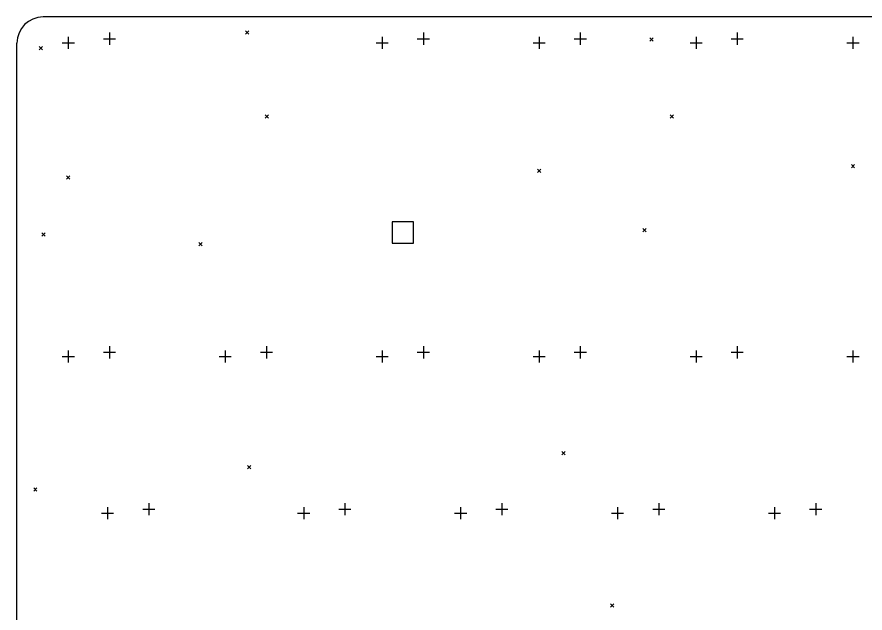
# Model space of a CAD drawing. Extents: x 0.3 to 17.4, y -6.1 to -0.5.
# Drawn here: x 0.406 to 4.459, y -3.32 to -0.469 of the extents above; entities that cross this region are included whole.
import ezdxf

# ---------------------------------------------------------------- set-up
doc = ezdxf.new("R2010")
doc.units = 0
doc.header["$MEASUREMENT"] = 0
doc.layers.add('BLACK', color=7, linetype='CONTINUOUS')

msp = doc.modelspace()

# ---------------------------------------------------------------- linework, layer by layer
at = {"layer": 'BLACK', "linetype": 'CONTINUOUS'}
for p, q in [((17.2578, -0.46875), (0.53125, -0.46875)), ((0.651575, -0.563583), (0.651575, -0.621457)), ((0.848425, -0.543898), (0.848425, -0.601772)), ((1.49803, -0.535433), (1.51378, -0.551181)), ((1.51378, -0.535433), (1.49803, -0.551181)), ((2.15157, -0.563583), (2.15157, -0.621457)), ((2.34843, -0.543898), (2.34843, -0.601772)), ((2.90157, -0.563583), (2.90157, -0.621457)), ((3.09843, -0.543898), (3.09843, -0.601772)), ((3.65157, -0.563583), (3.65157, -0.621457)), ((3.84843, -0.543898), (3.84843, -0.601772)), ((4.40157, -0.563583), (4.40157, -0.621457)), ((0.40625, -5.39062), (0.40625, -0.59375)), ((0.622638, -0.59252), (0.680512, -0.59252)), ((0.819488, -0.572835), (0.877362, -0.572835)), ((2.12264, -0.59252), (2.18051, -0.59252)), ((2.31949, -0.572835), (2.37736, -0.572835)), ((2.87264, -0.59252), (2.93051, -0.59252)), ((3.06949, -0.572835), (3.12736, -0.572835)), ((3.4311, -0.568898), (3.44685, -0.584646)), ((3.44685, -0.568898), (3.4311, -0.584646)), ((3.62264, -0.59252), (3.68051, -0.59252)), ((3.81949, -0.572835), (3.87736, -0.572835)), ((4.37264, -0.59252), (4.43051, -0.59252)), ((0.511811, -0.610236), (0.527559, -0.625984)), ((0.527559, -0.610236), (0.511811, -0.625984)), ((1.59252, -0.937008), (1.60827, -0.952756)), ((1.60827, -0.937008), (1.59252, -0.952756)), ((3.52756, -0.937008), (3.54331, -0.952756)), ((3.54331, -0.937008), (3.52756, -0.952756)), ((4.3937, -1.1752), (4.40945, -1.19094)), ((4.40945, -1.1752), (4.3937, -1.19094)), ((2.8937, -1.19685), (2.90945, -1.2126)), ((2.90945, -1.19685), (2.8937, -1.2126)), ((0.643701, -1.22835), (0.659449, -1.24409)), ((0.659449, -1.22835), (0.643701, -1.24409)), ((2.30127, -1.44873), (2.19873, -1.44873)), ((2.19873, -1.44873), (2.19873, -1.55127)), ((2.30127, -1.55127), (2.30127, -1.44873)), ((3.39764, -1.48031), (3.41339, -1.49606)), ((3.41339, -1.48031), (3.39764, -1.49606)), ((0.525591, -1.50197), (0.541339, -1.51772)), ((0.541339, -1.50197), (0.525591, -1.51772)), ((1.27559, -1.54724), (1.29134, -1.56299)), ((1.29134, -1.54724), (1.27559, -1.56299)), ((2.19873, -1.55127), (2.30127, -1.55127)), ((0.651575, -2.06358), (0.651575, -2.12146)), ((0.848425, -2.0439), (0.848425, -2.10177)), ((1.40157, -2.06358), (1.40157, -2.12146)), ((1.59843, -2.0439), (1.59843, -2.10177)), ((2.15157, -2.06358), (2.15157, -2.12146)), ((2.34843, -2.0439), (2.34843, -2.10177)), ((2.90157, -2.06358), (2.90157, -2.12146)), ((3.09843, -2.0439), (3.09843, -2.10177)), ((3.65157, -2.06358), (3.65157, -2.12146)), ((3.84843, -2.0439), (3.84843, -2.10177)), ((4.40157, -2.06358), (4.40157, -2.12146)), ((0.622638, -2.09252), (0.680512, -2.09252)), ((0.819488, -2.07283), (0.877362, -2.07283)), ((1.37264, -2.09252), (1.43051, -2.09252)), ((1.56949, -2.07283), (1.62736, -2.07283)), ((2.12264, -2.09252), (2.18051, -2.09252)), ((2.31949, -2.07283), (2.37736, -2.07283)), ((2.87264, -2.09252), (2.93051, -2.09252)), ((3.06949, -2.07283), (3.12736, -2.07283)), ((3.62264, -2.09252), (3.68051, -2.09252)), ((3.81949, -2.07283), (3.87736, -2.07283)), ((4.37264, -2.09252), (4.43051, -2.09252)), ((3.00984, -2.54724), (3.02559, -2.56299)), ((3.02559, -2.54724), (3.00984, -2.56299)), ((1.50787, -2.61417), (1.52362, -2.62992)), ((1.52362, -2.61417), (1.50787, -2.62992)), ((0.48622, -2.72047), (0.501969, -2.73622)), ((0.501969, -2.72047), (0.48622, -2.73622)), ((1.03593, -2.7939), (1.03593, -2.85177)), ((1.97343, -2.7939), (1.97343, -2.85177)), ((2.72343, -2.7939), (2.72343, -2.85177)), ((3.47343, -2.7939), (3.47343, -2.85177)), ((4.22343, -2.7939), (4.22343, -2.85177)), ((0.839075, -2.81358), (0.839075, -2.87146)), ((1.00699, -2.82283), (1.06486, -2.82283)), ((1.77657, -2.81358), (1.77657, -2.87146)), ((1.94449, -2.82283), (2.00236, -2.82283)), ((2.52657, -2.81358), (2.52657, -2.87146)), ((2.69449, -2.82283), (2.75236, -2.82283)), ((3.27657, -2.81358), (3.27657, -2.87146)), ((3.44449, -2.82283), (3.50236, -2.82283)), ((4.02657, -2.81358), (4.02657, -2.87146)), ((4.19449, -2.82283), (4.25236, -2.82283)), ((0.810138, -2.84252), (0.868012, -2.84252)), ((1.74764, -2.84252), (1.80551, -2.84252)), ((2.49764, -2.84252), (2.55551, -2.84252)), ((3.24764, -2.84252), (3.30551, -2.84252)), ((3.99764, -2.84252), (4.05551, -2.84252)), ((3.24213, -3.27559), (3.25787, -3.29134)), ((3.25787, -3.27559), (3.24213, -3.29134))]:
    msp.add_line(p, q, dxfattribs=at)
at = {"layer": 'BLACK'}
msp.add_arc((0.53125, -0.59375), 0.125, 90, 180, dxfattribs=at)

doc.saveas('drawing.dxf')
